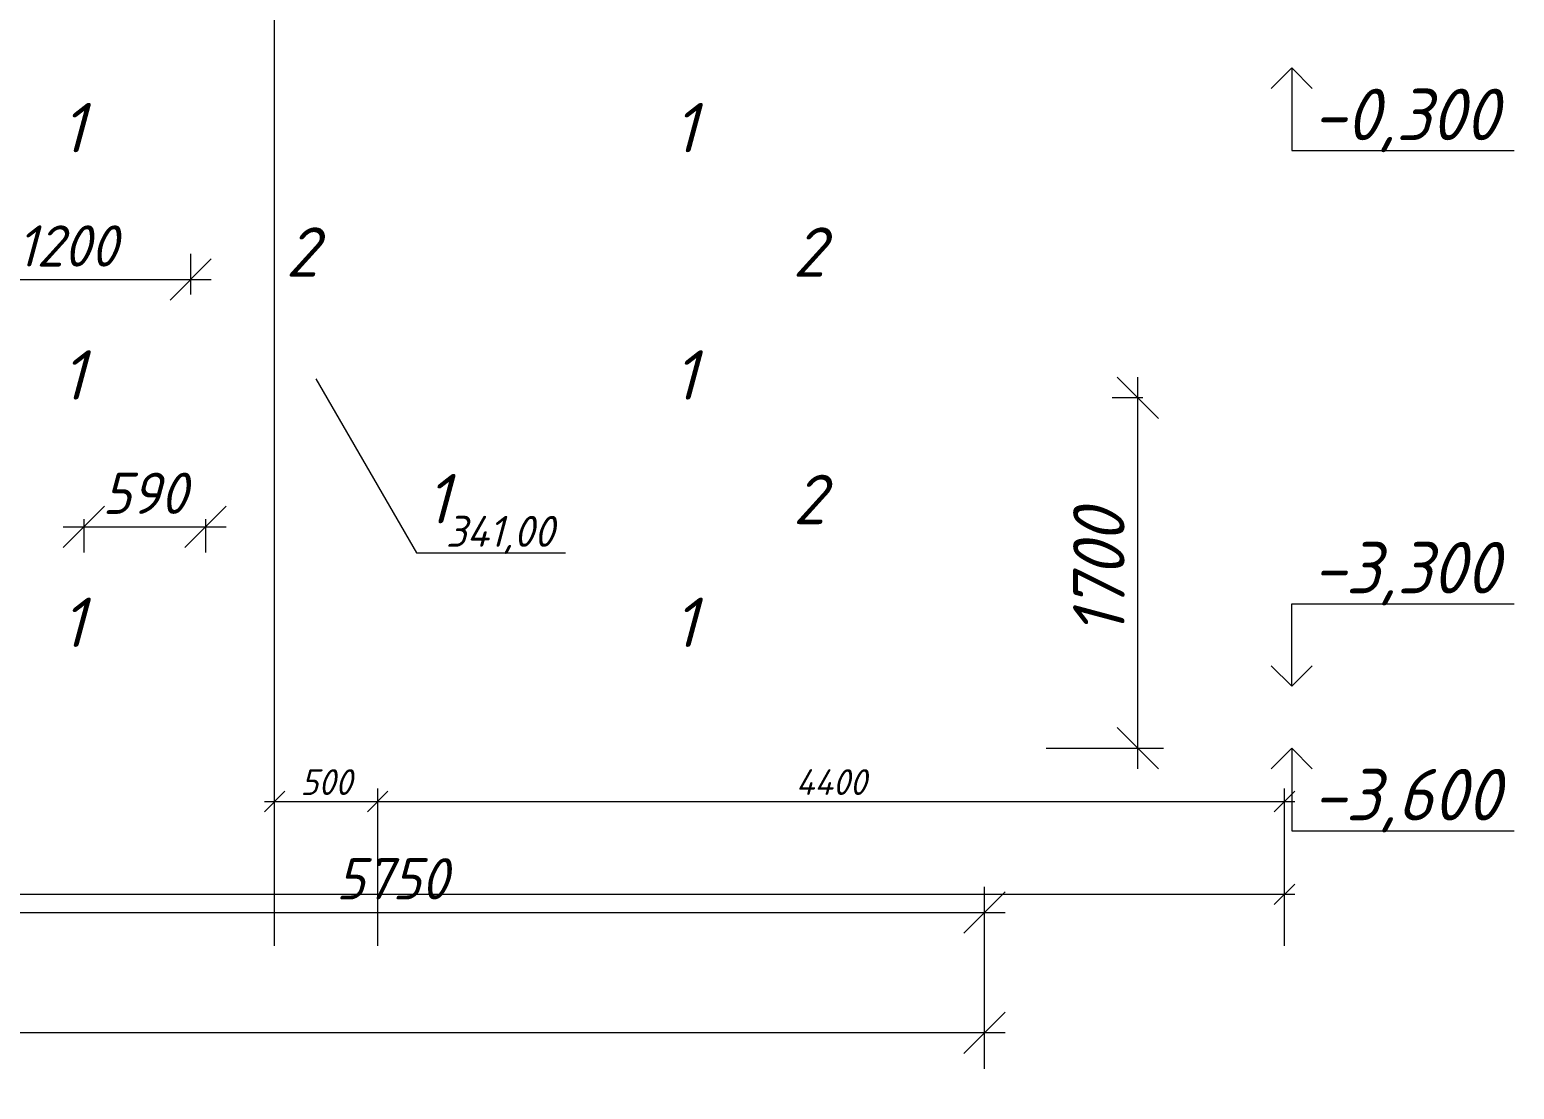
# Model space of a CAD drawing. Header units: millimetres. Extents: x 339888 to 1025294, y -263818 to -40540.
# Drawn here: x 974705 to 981908, y -227525 to -222384 of the extents above; entities that cross this region are included whole.
import ezdxf
from ezdxf import colors
from ezdxf.entities.mleader import LeaderData, LeaderLine
from ezdxf.math import Vec2, Vec3

# ---------------------------------------------------------------- set-up
doc = ezdxf.new("R2010")
doc.units = ezdxf.units.MM
doc.layers.get('0').update_dxf_attribs({"lineweight": 15})
for name, color, linetype, lineweight in [('0 @ 100', 7, 'Continuous', 15), ('0 @ 50', 7, 'Continuous', 15), ('Размеры', 250, 'Continuous', 18), ('Размеры @ 50', 250, 'Continuous', 18)]:
    doc.layers.add(name, color=color, linetype=linetype, lineweight=lineweight)
doc.styles.add('ГОСТ 2', font='GOST_Common Italic.ttf', dxfattribs={"height": 2})
doc.styles.add('ГОСТ 2.5', font='GOST_Common Italic.ttf', dxfattribs={"height": 2.5})
doc.styles.add('ГОСТ 3', font='GOST_Common Italic.ttf', dxfattribs={"height": 3})
doc.dimstyles.new('ГОСТ_2.5К', dxfattribs={"dimtxt": 2.5, "dimasz": 2, "dimexe": 1.25, "dimexo": 1, "dimtad": 1, "dimdec": 0, "dimtxsty": 'ГОСТ 2.5', "dimblk": 'OBLIQUE', "dimcen": -2, "dimdle": 1, "dimclrd": 251, "dimclre": 251, "dimclrt": 251, "dimadec": 1, "dimazin": 0, "dimtfac": 1, "dimtdec": 0, "dimtmove": 0, "dimatfit": 3, "dimfxl": 1, "dimlwd": 15, "dimlwe": 15, "dimarcsym": 1})
doc.dimstyles.new('ГОСТ_2К', dxfattribs={"dimtxt": 2, "dimasz": 2, "dimexe": 1.25, "dimexo": 1, "dimtad": 1, "dimdec": 0, "dimtxsty": 'ГОСТ 2', "dimblk": 'OBLIQUE', "dimcen": -2.5, "dimdle": 1, "dimclrd": 251, "dimclre": 251, "dimclrt": 256, "dimadec": 1, "dimazin": 0, "dimtfac": 1, "dimtdec": 0, "dimtmove": 0, "dimatfit": 3, "dimfxl": 1, "dimlwd": 15, "dimlwe": 15, "dimarcsym": 1})

# ---------------------------------------------------------------- blocks, each defined once
blk = doc.blocks.new('_Oblique')
at = {"color": 0, "linetype": 'ByBlock', "lineweight": -2}
blk.add_line((-0.5, -0.5), (0.5, 0.5), dxfattribs=at)
blk = doc.blocks.new('*D38')
at = {"layer": 'Defpoints', "color": 0, "lineweight": 15, "transparency": 16777216}
for p in [(975893.3, -218107.7), (970753.3, -218858.3), (975893.3, -226878.7)]:
    blk.add_point(p, dxfattribs=at)
at = {"layer": 'Размеры', "color": 251, "lineweight": 15, "transparency": 16777216}
for p, q in [((970753.3, -218808.3), (970753.3, -218045.2)), ((975893.3, -226828.7), (975893.3, -218045.2)), ((970703.3, -218107.7), (975943.3, -218107.7))]:
    blk.add_line(p, q, dxfattribs=at)
at = {"layer": 'Размеры', "color": 251, "lineweight": 15, "transparency": 16777216, "xscale": 100, "yscale": 100, "zscale": 100, "rotation": 180}
blk.add_blockref('_Oblique', (970753.3, -218107.7), dxfattribs=at)
at = {"layer": 'Размеры', "color": 251, "lineweight": 15, "transparency": 16777216, "xscale": 100, "yscale": 100, "zscale": 100}
blk.add_blockref('_Oblique', (975893.3, -218107.7), dxfattribs=at)
at = {"layer": 'Размеры', "color": 251, "transparency": 16777216, "insert": (973323.3, -218013.9), "char_height": 125, "attachment_point": 5, "style": 'ГОСТ 2.5'}
blk.add_mtext('5140', dxfattribs=at)
blk = doc.blocks.new('*D39')
at = {"layer": 'Defpoints', "color": 0, "lineweight": 15, "transparency": 16777216}
for p in [(976393.3, -226128.1), (975893.3, -226878.7), (976393.3, -226878.7)]:
    blk.add_point(p, dxfattribs=at)
at = {"layer": 'Размеры', "color": 251, "lineweight": 15, "transparency": 16777216}
for p, q in [((975893.3, -226828.7), (975893.3, -226065.6)), ((976393.3, -226828.7), (976393.3, -226065.6)), ((975843.3, -226128.1), (976443.3, -226128.1))]:
    blk.add_line(p, q, dxfattribs=at)
at = {"layer": 'Размеры', "color": 251, "lineweight": 15, "transparency": 16777216, "xscale": 100, "yscale": 100, "zscale": 100, "rotation": 180}
blk.add_blockref('_Oblique', (975893.3, -226128.1), dxfattribs=at)
at = {"layer": 'Размеры', "color": 251, "lineweight": 15, "transparency": 16777216, "xscale": 100, "yscale": 100, "zscale": 100}
blk.add_blockref('_Oblique', (976393.3, -226128.1), dxfattribs=at)
at = {"layer": 'Размеры', "color": 251, "transparency": 16777216, "insert": (976143.3, -226034.3), "char_height": 125, "attachment_point": 5, "style": 'ГОСТ 2.5'}
blk.add_mtext('500', dxfattribs=at)
blk = doc.blocks.new('*D40')
at = {"layer": 'Defpoints', "color": 0, "lineweight": 15, "transparency": 16777216}
for p in [(980793.3, -226128.1), (976393.3, -226878.7), (980793.3, -226878.7)]:
    blk.add_point(p, dxfattribs=at)
at = {"layer": 'Размеры', "color": 251, "lineweight": 15, "transparency": 16777216}
for p, q in [((976393.3, -226828.7), (976393.3, -226065.6)), ((980793.3, -226828.7), (980793.3, -226065.6)), ((976343.3, -226128.1), (980843.3, -226128.1))]:
    blk.add_line(p, q, dxfattribs=at)
at = {"layer": 'Размеры', "color": 251, "lineweight": 15, "transparency": 16777216, "xscale": 100, "yscale": 100, "zscale": 100, "rotation": 180}
blk.add_blockref('_Oblique', (976393.3, -226128.1), dxfattribs=at)
at = {"layer": 'Размеры', "color": 251, "lineweight": 15, "transparency": 16777216, "xscale": 100, "yscale": 100, "zscale": 100}
blk.add_blockref('_Oblique', (980793.3, -226128.1), dxfattribs=at)
at = {"layer": 'Размеры', "color": 251, "transparency": 16777216, "insert": (978593.3, -226034.3), "char_height": 125, "attachment_point": 5, "style": 'ГОСТ 2.5'}
blk.add_mtext('4400', dxfattribs=at)
blk = doc.blocks.new('*D41')
at = {"layer": 'Defpoints', "color": 0, "lineweight": 15, "transparency": 16777216}
for p in [(964393.3, -226579), (964393.3, -226878.7), (980793.3, -226878.7)]:
    blk.add_point(p, dxfattribs=at)
at = {"layer": 'Размеры', "color": 251, "lineweight": 15, "transparency": 16777216}
for p, q in [((964393.3, -226828.7), (964393.3, -226516.5)), ((980793.3, -226828.7), (980793.3, -226516.5)), ((980843.3, -226579), (964343.3, -226579))]:
    blk.add_line(p, q, dxfattribs=at)
at = {"layer": 'Размеры', "color": 251, "lineweight": 15, "transparency": 16777216, "xscale": 100, "yscale": 100, "zscale": 100, "rotation": 180}
blk.add_blockref('_Oblique', (964393.3, -226579), dxfattribs=at)
at = {"layer": 'Размеры', "color": 251, "lineweight": 15, "transparency": 16777216, "xscale": 100, "yscale": 100, "zscale": 100}
blk.add_blockref('_Oblique', (980793.3, -226579), dxfattribs=at)
at = {"layer": 'Размеры', "color": 251, "transparency": 16777216, "insert": (972593.3, -226485.2), "char_height": 125, "attachment_point": 5, "style": 'ГОСТ 2.5'}
blk.add_mtext('16400', dxfattribs=at)
blk = doc.blocks.new('_None')
blk = doc.blocks.new('_Open90')
at = {"color": 0, "linetype": 'ByBlock', "lineweight": -2}
for p, q in [((-0.5, 0.5), (0, 0)), ((0, 0), (-1, 0)), ((0, 0), (-0.5, -0.5))]:
    blk.add_line(p, q, dxfattribs=at)
blk = doc.blocks.new('*D111')
at = {"color": 251, "lineweight": 15, "transparency": 16777216}
for p, q in [((973587.6, -227424.8), (973587.6, -226542.1)), ((979337.6, -227424.8), (979337.6, -226542.1)), ((973487.6, -226667.1), (979437.6, -226667.1))]:
    blk.add_line(p, q, dxfattribs=at)
at = {"layer": 'Defpoints', "color": 0, "lineweight": 15, "transparency": 16777216}
for p in [(979337.6, -226667.1), (973587.6, -227524.8), (979337.6, -227524.8)]:
    blk.add_point(p, dxfattribs=at)
at = {"color": 251, "lineweight": 15, "transparency": 16777216, "xscale": 200, "yscale": 200, "zscale": 200, "rotation": 180}
blk.add_blockref('_Oblique', (973587.6, -226667.1), dxfattribs=at)
at = {"color": 251, "lineweight": 15, "transparency": 16777216, "xscale": 200, "yscale": 200, "zscale": 200}
blk.add_blockref('_Oblique', (979337.6, -226667.1), dxfattribs=at)
at = {"transparency": 16777216, "insert": (976462.6, -226503.3), "char_height": 200, "attachment_point": 5, "style": 'ГОСТ 2'}
blk.add_mtext('5750', dxfattribs=at)
blk = doc.blocks.new('*D112')
at = {"color": 251, "lineweight": 15, "transparency": 16777216}
for p, q in [((967837.6, -227424.8), (967837.6, -227126)), ((979337.6, -227424.8), (979337.6, -227126)), ((979437.6, -227251), (967737.6, -227251))]:
    blk.add_line(p, q, dxfattribs=at)
at = {"layer": 'Defpoints', "color": 0, "lineweight": 15, "transparency": 16777216}
for p in [(967837.6, -227251), (967837.6, -227524.8), (979337.6, -227524.8)]:
    blk.add_point(p, dxfattribs=at)
at = {"color": 251, "lineweight": 15, "transparency": 16777216, "xscale": 200, "yscale": 200, "zscale": 200, "rotation": 180}
blk.add_blockref('_Oblique', (967837.6, -227251), dxfattribs=at)
at = {"color": 251, "lineweight": 15, "transparency": 16777216, "xscale": 200, "yscale": 200, "zscale": 200}
blk.add_blockref('_Oblique', (979337.6, -227251), dxfattribs=at)
at = {"transparency": 16777216, "insert": (974169, -227088.5), "char_height": 200, "attachment_point": 5, "style": 'ГОСТ 2'}
blk.add_mtext('11500', dxfattribs=at)
blk = doc.blocks.new('*D130')
at = {"color": 251, "lineweight": 15, "transparency": 16777216}
for p, q in [((980081.6, -225969.7), (980081.6, -224069.7)), ((980106.6, -224169.7), (979956.6, -224169.7)), ((979637.6, -225869.7), (980206.6, -225869.7))]:
    blk.add_line(p, q, dxfattribs=at)
at = {"layer": 'Defpoints', "color": 0, "lineweight": 15, "transparency": 16777216}
for p in [(980081.6, -224169.7), (980206.6, -224169.7), (979537.6, -225869.7)]:
    blk.add_point(p, dxfattribs=at)
at = {"color": 251, "lineweight": 15, "transparency": 16777216, "xscale": 200, "yscale": 200, "zscale": 200}
for p, rotation in [((980081.6, -224169.7), 90), ((980081.6, -225869.7), 270)]:
    blk.add_blockref('_Oblique', p, dxfattribs=dict(at, rotation=rotation))
at = {"color": 251, "transparency": 16777216, "insert": (979892.5, -225019.7), "char_height": 250, "attachment_point": 5, "rotation": 90, "style": 'ГОСТ 2.5'}
blk.add_mtext('1700', dxfattribs=at)
blk = doc.blocks.new('*D264')
at = {"color": 251, "lineweight": 15, "transparency": 16777216}
for p, q in [((974867.6, -224795.7), (975657.9, -224795.7)), ((974967.6, -224759.5), (974967.6, -224920.7)), ((975557.9, -224759), (975557.9, -224920.7))]:
    blk.add_line(p, q, dxfattribs=at)
at = {"layer": 'Defpoints', "color": 0, "lineweight": 15, "transparency": 16777216}
for p in [(974967.6, -224659.5), (975557.9, -224659), (975557.9, -224795.7)]:
    blk.add_point(p, dxfattribs=at)
at = {"color": 251, "lineweight": 15, "transparency": 16777216, "xscale": 200, "yscale": 200, "zscale": 200, "rotation": 180}
blk.add_blockref('_Oblique', (974967.6, -224795.7), dxfattribs=at)
at = {"color": 251, "lineweight": 15, "transparency": 16777216, "xscale": 200, "yscale": 200, "zscale": 200}
blk.add_blockref('_Oblique', (975557.9, -224795.7), dxfattribs=at)
at = {"transparency": 16777216, "insert": (975262.8, -224633.2), "char_height": 200, "attachment_point": 5, "style": 'ГОСТ 2'}
blk.add_mtext('590', dxfattribs=at)
blk = doc.blocks.new('*D266')
at = {"color": 251, "lineweight": 15, "transparency": 16777216}
for p, q in [((974286, -223669.7), (974286, -223470.9)), ((975486, -223669.5), (975486, -223470.9)), ((974186, -223595.9), (975586, -223595.9))]:
    blk.add_line(p, q, dxfattribs=at)
at = {"layer": 'Defpoints', "color": 0, "lineweight": 15, "transparency": 16777216}
for p in [(975486, -223595.9), (974286, -223769.7), (975486, -223769.5)]:
    blk.add_point(p, dxfattribs=at)
at = {"color": 251, "lineweight": 15, "transparency": 16777216, "xscale": 200, "yscale": 200, "zscale": 200, "rotation": 180}
blk.add_blockref('_Oblique', (974286, -223595.9), dxfattribs=at)
at = {"color": 251, "lineweight": 15, "transparency": 16777216, "xscale": 200, "yscale": 200, "zscale": 200}
blk.add_blockref('_Oblique', (975486, -223595.9), dxfattribs=at)
at = {"transparency": 16777216, "insert": (974886, -223433.4), "char_height": 200, "attachment_point": 5, "style": 'ГОСТ 2'}
blk.add_mtext('1200', dxfattribs=at)

msp = doc.modelspace()

# ---------------------------------------------------------------- texts
at = {"layer": '0 @ 100', "style": 'ГОСТ 3'}
for s, p in [('1', (974857.54281, -222979.2738)), ('1', (977827.28748, -222979.2738)), ('2', (975947.10081, -223582.90927)), ('2', (978407.1008, -223583.10947)), ('1', (974857.54281, -224179.2738)), ('1', (977827.28748, -224179.2738)), ('1', (976627.28742, -224779.474)), ('2', (978408.46251, -224783.10947)), ('1', (974857.54281, -225379.2738)), ('1', (977827.28748, -225379.2738))]:
    msp.add_text(s, height=240, dxfattribs=at).set_placement(p)

# ---------------------------------------------------------------- dimensions: what is measured, and where the dimension line sits
at = {"layer": '0 @ 100'}
for base, p1, p2, override, picture, middle in [((975485.99493, -223595.87493), (974285.99493, -223769.69538), (975485.99493, -223769.49676), {"dimscale": 100, "dimtix": 0, "dimtofl": 1, "dimtmove": 0, "dimatfit": 3}, '*D266', (974885.99493, -223433.37493)), ((975557.92678, -224795.67473), (974967.61204, -224659.49676), (975557.92678, -224658.97913), {"dimscale": 100, "dimtix": 0, "dimtofl": 1, "dimtmove": 0, "dimatfit": 3}, '*D264', (975262.76941, -224633.17473)), ((979337.61203, -226667.08282), (973587.61203, -227524.78225), (979337.61203, -227524.78225), {"dimscale": 100, "dimtix": 0, "dimtofl": 1, "dimtmove": 1, "dimatfit": 3}, '*D111', (976462.61203, -226503.29494))]:
    dim = msp.add_linear_dim(base=base, p1=p1, p2=p2, dimstyle='ГОСТ_2К', override=override, dxfattribs=at)
    dim.commit()
    dim.dimension.update_dxf_attribs({"geometry": picture, "text_midpoint": middle})
dim = msp.add_linear_dim(base=(980081.6435, -224169.69538), p1=(979537.61203, -225869.69369), p2=(980206.6435, -224169.69538), angle=90, dimstyle='ГОСТ_2.5К', override={"dimscale": 100, "dimtix": 0, "dimtofl": 1, "dimtmove": 0, "dimatfit": 3}, dxfattribs=at)
dim.commit()
dim.dimension.update_dxf_attribs({"geometry": '*D130', "text_midpoint": (979892.53365, -225019.69454)})
dim = msp.add_linear_dim(base=(967837.61203, -227251.01429), p1=(979337.61203, -227524.78225), p2=(967837.61203, -227524.78552), dimstyle='ГОСТ_2К', override={"dimscale": 100, "dimtix": 0, "dimtofl": 1, "dimtmove": 1, "dimatfit": 3}, dxfattribs=at)
dim.commit()
dim.dimension.update_dxf_attribs({"geometry": '*D112', "text_midpoint": (974168.99403, -227251.01429), "dimtype": 160})
at = {"layer": 'Размеры @ 50'}
for base, p1, p2, picture, middle in [((975893.28695, -218107.67307), (970753.34963, -218858.30898), (975893.28695, -226878.70816), '*D38', (973323.31829, -218013.92307)), ((976393.28695, -226128.07225), (975893.28695, -226878.70816), (976393.28695, -226878.70816), '*D39', (976143.28695, -226034.32225)), ((980793.28695, -226128.07225), (976393.28695, -226878.70816), (980793.28695, -226878.70816), '*D40', (978593.28695, -226034.32225)), ((964393.28695, -226578.97899), (980793.28695, -226878.70816), (964393.28695, -226878.70816), '*D41', (972593.28695, -226485.22899))]:
    dim = msp.add_linear_dim(base=base, p1=p1, p2=p2, dimstyle='ГОСТ_2.5К', override={"dimscale": 50, "dimtix": 0, "dimtofl": 1, "dimtmove": 1, "dimatfit": 3}, dxfattribs=at)
    dim.commit()
    dim.dimension.update_dxf_attribs({"geometry": picture, "text_midpoint": middle})

# ---------------------------------------------------------------- leaders
at = {"layer": '0 @ 100', "lineweight": 18}
ml = msp.add_multileader_mtext('Standard', dxfattribs=at)
ml.set_content('-0,300', color=256, style='ГОСТ 3')
ml.set_leader_properties(color=256, linetype='ByLayer', lineweight=15)
ml.set_arrow_properties(name='OPEN90')
ml.build(insert=Vec2(0, 0))
ml.multileader.update_dxf_attribs({"text_left_attachment_type": 6, "text_right_attachment_type": 6, "dogleg_length": 0, "arrow_head_size": 200, "scale": 100})
ctx = ml.context
ctx.base_point, ctx.scale, ctx.char_height, ctx.arrow_head_size, ctx.landing_gap_size, ctx.plane_origin = Vec3(980828.36939, -222970.25093), 100, 250, 200, 100, Vec3(973029.98649, -222569.69696)
ctx.left_attachment, ctx.right_attachment = 6, 6
notes = []
notes.append((ctx, [(0, (1, 1, 0), (980828.36939, -222970.25093), (1, 0), 0, [(0, [(980828.36939, -222569.69369)], 0, [])])]))
ctx.mtext.insert, ctx.mtext.flow_direction = Vec3(980928.36939, -222670.25093), 5
ml = msp.add_multileader_mtext('Standard', dxfattribs=at)
ml.set_content('-3,300', color=256, style='ГОСТ 3')
ml.set_leader_properties(color=256, linetype='ByLayer', lineweight=15)
ml.set_arrow_properties(name='OPEN90')
ml.build(insert=Vec2(0, 0))
ml.multileader.update_dxf_attribs({"text_left_attachment_type": 6, "text_right_attachment_type": 6, "dogleg_length": 0, "arrow_head_size": 200, "scale": 100})
ctx = ml.context
ctx.base_point, ctx.scale, ctx.char_height, ctx.arrow_head_size, ctx.landing_gap_size, ctx.plane_origin = Vec3(980828.36939, -225169.13645), 100, 250, 200, 100, Vec3(973029.98649, -225569.69696)
ctx.left_attachment, ctx.right_attachment = 6, 6
notes.append((ctx, [(0, (1, 1, 0), (980828.36939, -225169.13645), (1, 0), 0, [(0, [(980828.36939, -225569.69369)], 0, [])])]))
ctx.mtext.insert, ctx.mtext.flow_direction = Vec3(980928.36939, -224869.13645), 5
ml = msp.add_multileader_mtext('Standard', dxfattribs=at)
ml.set_content('-3,600', color=256, style='ГОСТ 3')
ml.set_leader_properties(color=256, linetype='ByLayer', lineweight=15)
ml.set_arrow_properties(name='OPEN90')
ml.build(insert=Vec2(0, 0))
ml.multileader.update_dxf_attribs({"text_left_attachment_type": 6, "text_right_attachment_type": 6, "dogleg_length": 0, "arrow_head_size": 200, "scale": 100})
ctx = ml.context
ctx.base_point, ctx.scale, ctx.char_height, ctx.arrow_head_size, ctx.landing_gap_size, ctx.plane_origin = Vec3(980828.36939, -226270.25093), 100, 250, 200, 100, Vec3(973029.98649, -225869.69696)
ctx.left_attachment, ctx.right_attachment = 6, 6
notes.append((ctx, [(0, (1, 1, 0), (980828.36939, -226270.25093), (1, 0), 0, [(0, [(980828.36939, -225869.69369)], 0, [])])]))
ctx.mtext.insert, ctx.mtext.flow_direction = Vec3(980928.36939, -225970.25093), 5
at = {"layer": '0 @ 50', "color": 5}
ml = msp.add_multileader_mtext('Standard', dxfattribs=at)
ml.set_content('341,00', color=5, style='ГОСТ 2.5')
ml.set_leader_properties(color=251, linetype='ByLayer', lineweight=15)
ml.set_arrow_properties(name='NONE')
ml.build(insert=Vec2(0, 0))
ml.multileader.update_dxf_attribs({"text_left_attachment_type": 6, "text_right_attachment_type": 6, "dogleg_length": 0.85151, "arrow_head_size": 0, "scale": 50})
ctx = ml.context
ctx.base_point, ctx.scale, ctx.char_height, ctx.arrow_head_size, ctx.landing_gap_size, ctx.plane_origin = Vec3(976623.84008, -224922.88017), 50, 150, 0, 50, Vec3(976093.28695, -224077.6781)
ctx.left_attachment, ctx.right_attachment, ctx.text_align_type = 6, 6, 2
notes.append((ctx, [(0, (1, 1, 0), (976581.26459, -224922.88017), (1, 0), 42.57549, [(0, [(976093.28695, -224077.6781)], 0, [])])]))
ctx.mtext.insert, ctx.mtext.alignment, ctx.mtext.flow_direction = Vec3(977248.61281, -224742.88017), 3, 5
for ctx, leaders in notes:
    for number, flags, end, landing, length, lines in leaders:
        leader = LeaderData()
        leader.index, (leader.has_last_leader_line, leader.has_dogleg_vector, leader.attachment_direction) = number, flags
        leader.last_leader_point, leader.dogleg_vector, leader.dogleg_length = Vec3(end), Vec3(landing), length
        for number, points, colour, breaks in lines:
            line = LeaderLine()
            line.index, line.vertices, line.color, line.breaks = number, Vec3.list(points), colors.encode_raw_color(colour), breaks
            leader.lines.append(line)
        ctx.leaders.append(leader)

doc.saveas('drawing.dxf')
